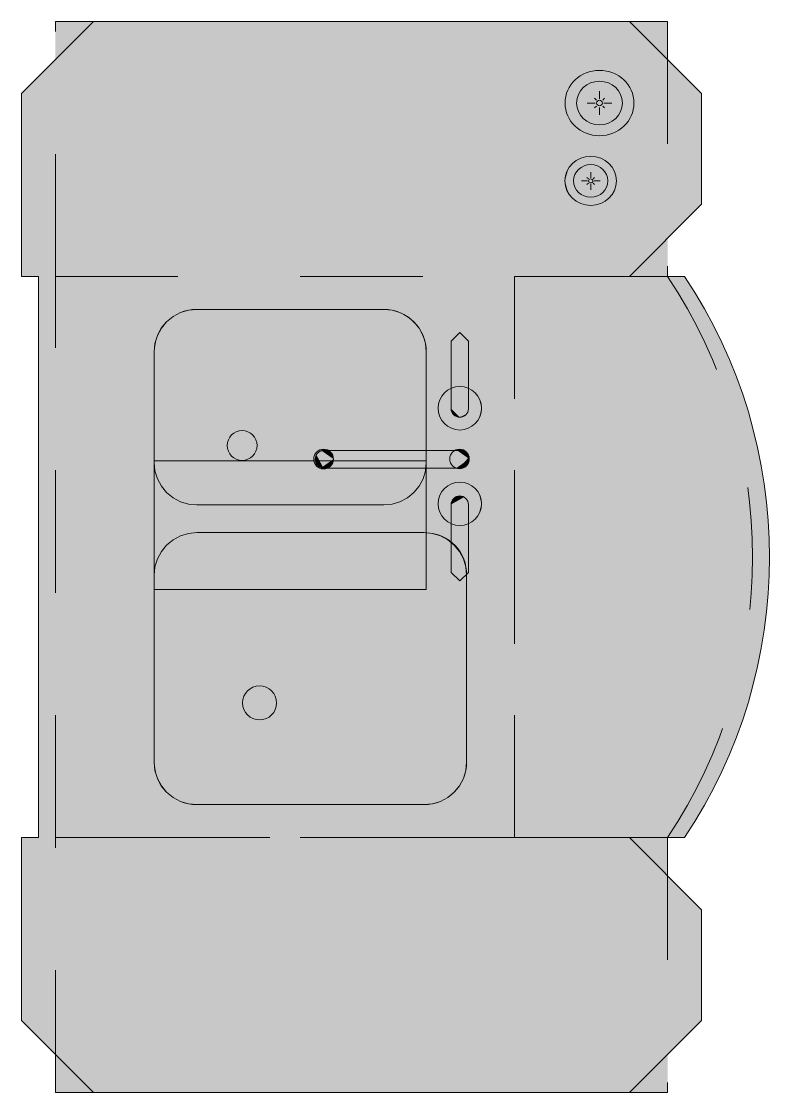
# Model space of a CAD drawing. Header units: inches. Extents: x 99 to 12024, y -5408 to 2559.
# Drawn here: x 8695.2 to 8739.2, y -4628.7 to -4565.7 of the extents above; entities that cross this region are included whole.
import ezdxf

# ---------------------------------------------------------------- set-up
doc = ezdxf.new("R2010")
doc.units = ezdxf.units.IN
doc.header["$LTSCALE"] = 96
doc.header["$MEASUREMENT"] = 0
doc.linetypes.add('Dot', pattern=[0.15, 0.075, -0.075])
for name, color, linetype, lineweight, true_color in [('Cabinets_  Base', 7, 'Dot', 5, 0xd4b6b5), ('Cabinets_ Countertops', 7, 'Continuous', 5, 0x804040), ('CAD_  Default', 7, 'Continuous', 18, 0x000000), ('Furniture_ Interior', 7, 'Continuous', 25, 0x8080c0)]:
    doc.layers.add(name, color=color, linetype=linetype, lineweight=lineweight, true_color=true_color)
doc.layers.add('Fixtures_ Interior', color=231, linetype='Continuous', lineweight=0)

# ---------------------------------------------------------------- blocks, each defined once
blk = doc.blocks.new('Plumbing_Sinks_Kitchen Sinks_With Fixtures_Undermount_Offset 32_ (undermount)')
at = {"layer": 'Fixtures_ Interior', "color": 17, "lineweight": 0, "true_color": 0x804040, "transparency": 33554687}
for points in [[(-14.372, 1.543), (-14.514, 2.012), (-14.563, 2.5), (-14.563, 15.875), (-14.514, 16.363), (-14.372, 16.832), (-14.141, 17.264), (-13.83, 17.643), (-13.451, 17.954), (-13.019, 18.185), (-12.55, 18.327), (-12.062, 18.375), (-1.062, 18.375), (-0.575, 18.327), (-0.106, 18.185), (0.326, 17.954), (0.705, 17.643), (1.016, 17.264), (1.247, 16.832), (1.389, 16.363), (1.438, 15.875), (1.438, 2.5), (1.389, 2.012), (1.247, 1.543), (1.016, 1.111), (0.705, 0.732), (0.326, 0.421), (-0.106, 0.19), (-0.575, 0.048), (-1.062, 0), (-12.062, 0), (-12.55, 0.048), (-13.019, 0.19), (-13.451, 0.421), (-13.83, 0.732), (-14.141, 1.111)], [(5.656, 15.992), (5.656, 0), (-1.912, 0), (-1.912, 15.992)], [(3.795, 0.732), (3.484, 1.111), (3.253, 1.543), (3.111, 2.012), (3.063, 2.5), (3.063, 13.5), (3.111, 13.988), (3.253, 14.457), (3.484, 14.889), (3.795, 15.268), (4.174, 15.579), (4.606, 15.81), (5.075, 15.952), (5.563, 16), (12.062, 16), (12.55, 15.952), (13.019, 15.81), (13.451, 15.579), (13.83, 15.268), (14.141, 14.889), (14.372, 14.457), (14.514, 13.988), (14.563, 13.5), (14.563, 2.5), (14.514, 2.012), (14.372, 1.543), (14.141, 1.111), (13.83, 0.732), (13.451, 0.421), (13.019, 0.19), (12.55, 0.048), (12.062, 0), (5.563, 0), (5.075, 0.048), (4.606, 0.19), (4.174, 0.421)]]:
    blk.add_lwpolyline(points, close=True, dxfattribs=at)
for points in [[(3.09, 18.487, -0.983051), (3.09, 17.462), (-0.906, 17.462), (-1.393, 17.984), (-0.906, 18.487)], [(5.228, 17.897, -1.1), (6.27, 17.897), (6.27, 9.957, -0.933333), (5.228, 9.957)], [(12.703, 18.487), (13.207, 17.984), (12.703, 17.462), (8.724, 17.462, -0.983051), (8.724, 18.487)]]:
    blk.add_lwpolyline(points, format="xyb", close=True, dxfattribs=at)
for centre, radius in [((3.133, 17.975), 1.277), ((8.75, 17.975), 1.281), ((5.766, 17.958), 0.575), ((5.758, 9.966), 0.582), ((-8.582, 6.198), 1), ((6.559, 5.172), 0.875)]:
    blk.add_circle(centre, radius, dxfattribs=at)
at = {"layer": 'Fixtures_ Interior', "color": 7, "lineweight": 0, "true_color": 0xffffff, "transparency": 33554687}
for points in [[(3.133, 19.252), (1.933, 18.412), (1.856, 17.975), (1.876, 18.197)], [(3.133, 19.252), (1.856, 17.975), (1.933, 17.538), (1.876, 17.753)], [(3.133, 19.252), (2.155, 18.796), (1.933, 18.412), (2.027, 18.613)], [(3.133, 19.252), (1.933, 17.538), (2.155, 17.154), (2.027, 17.336)], [(3.133, 19.252), (2.495, 19.081), (2.155, 18.796), (2.312, 18.953)], [(3.133, 19.252), (2.155, 17.154), (2.495, 16.869), (2.312, 16.997)], [(3.133, 19.252), (2.911, 19.232), (2.495, 19.081), (2.696, 19.175)], [(3.133, 19.252), (2.495, 16.869), (2.911, 16.717), (2.696, 16.775)], [(3.133, 19.252), (2.911, 16.717), (3.355, 16.717), (3.133, 16.698)], [(3.133, 19.252), (3.355, 16.717), (3.772, 16.869), (3.57, 16.775)], [(3.133, 19.252), (3.772, 16.869), (4.111, 17.154), (3.954, 16.997)], [(3.133, 19.252), (4.111, 17.154), (4.333, 17.538), (4.239, 17.336)], [(3.133, 19.252), (4.333, 17.538), (4.41, 17.975), (4.391, 17.753)], [(3.133, 19.252), (4.41, 17.975), (4.333, 18.412), (4.391, 18.197)], [(3.133, 19.252), (4.333, 18.412), (4.111, 18.796), (4.239, 18.613)], [(3.133, 19.252), (4.111, 18.796), (3.772, 19.081), (3.954, 18.953)], [(3.133, 19.252), (3.772, 19.081), (3.355, 19.232), (3.57, 19.175)], [(8.75, 19.255), (7.547, 18.413), (7.47, 17.975), (7.489, 18.197)], [(8.75, 19.255), (7.47, 17.975), (7.547, 17.537), (7.489, 17.753)], [(8.75, 19.255), (7.769, 18.798), (7.547, 18.413), (7.641, 18.615)], [(8.75, 19.255), (7.547, 17.537), (7.769, 17.152), (7.641, 17.335)], [(8.75, 19.255), (8.11, 19.084), (7.769, 18.798), (7.927, 18.956)], [(8.75, 19.255), (7.769, 17.152), (8.11, 16.866), (7.927, 16.994)], [(8.75, 19.255), (8.528, 19.236), (8.11, 19.084), (8.312, 19.178)], [(8.75, 19.255), (8.11, 16.866), (8.528, 16.714), (8.312, 16.772)], [(8.75, 19.255), (8.528, 16.714), (8.973, 16.714), (8.75, 16.694)], [(8.75, 19.255), (8.973, 16.714), (9.391, 16.866), (9.188, 16.772)], [(8.75, 19.255), (9.391, 16.866), (9.731, 17.152), (9.573, 16.994)], [(8.75, 19.255), (9.731, 17.152), (9.954, 17.537), (9.859, 17.335)], [(8.75, 19.255), (9.954, 17.537), (10.031, 17.975), (10.011, 17.753)], [(8.75, 19.255), (10.031, 17.975), (9.954, 18.413), (10.011, 18.197)], [(8.75, 19.255), (9.954, 18.413), (9.731, 18.798), (9.859, 18.615)], [(8.75, 19.255), (9.731, 18.798), (9.391, 19.084), (9.573, 18.956)], [(8.75, 19.255), (9.391, 19.084), (8.973, 19.236), (9.188, 19.178)], [(-12.062, 18.375), (-1.062, 18.375), (-12.062, 18.375), (-14.563, 15.875)], [(-1.062, 18.375), (1.438, 15.875), (-1.062, 18.375), (-14.563, 15.875)], [(-14.563, 15.875), (-13.019, 18.185), (-14.563, 15.875), (-12.062, 18.375)], [(-13.019, 18.185), (-12.55, 18.327), (-13.019, 18.185), (-12.062, 18.375)], [(-0.906, 17.462), (-1.393, 17.984), (-0.906, 17.462), (-0.906, 18.487)], [(-1.062, 18.375), (-0.575, 18.327), (-1.062, 18.375), (0.705, 17.643)], [(-1.062, 18.375), (0.705, 17.643), (-1.062, 18.375), (1.016, 17.264)], [(1.016, 17.264), (1.438, 15.875), (1.016, 17.264), (-1.062, 18.375)], [(3.09, 18.487), (3.09, 17.462), (3.09, 18.487), (-0.906, 17.462)], [(-0.906, 18.487), (3.09, 18.487), (-0.906, 18.487), (-0.906, 17.462)], [(-0.575, 18.327), (-0.106, 18.185), (-0.575, 18.327), (0.705, 17.643)], [(3.148, 18.483), (3.09, 17.462), (3.148, 18.483), (3.09, 18.487)], [(3.277, 18.448), (3.09, 17.462), (3.277, 18.448), (3.148, 18.483)], [(3.337, 18.419), (3.09, 17.462), (3.337, 18.419), (3.277, 18.448)], [(3.393, 18.382), (3.09, 17.462), (3.393, 18.382), (3.337, 18.419)], [(3.443, 18.337), (3.09, 17.462), (3.443, 18.337), (3.393, 18.382)], [(3.488, 18.287), (3.09, 17.462), (3.488, 18.287), (3.443, 18.337)], [(3.488, 18.287), (3.525, 18.231), (3.488, 18.287), (3.09, 17.462)], [(3.148, 18.483), (3.214, 18.47), (3.148, 18.483), (3.277, 18.448)], [(5.766, 18.532), (5.226, 18.154), (5.191, 17.958), (5.2, 18.057)], [(5.766, 18.532), (5.191, 17.958), (5.226, 17.761), (5.2, 17.858)], [(5.766, 18.532), (5.326, 18.327), (5.226, 18.154), (5.268, 18.245)], [(5.766, 18.532), (5.226, 17.761), (5.326, 17.588), (5.268, 17.67)], [(5.228, 17.897), (5.614, 18.452), (5.228, 17.897), (5.681, 18.466)], [(5.228, 17.897), (5.681, 18.466), (5.228, 17.897), (5.817, 18.466)], [(5.817, 18.466), (6.273, 17.946), (5.817, 18.466), (5.228, 17.897)], [(5.296, 18.208), (5.614, 18.452), (5.296, 18.208), (5.228, 17.897)], [(5.334, 18.265), (5.614, 18.452), (5.334, 18.265), (5.296, 18.208)], [(5.766, 18.532), (5.479, 18.455), (5.326, 18.327), (5.397, 18.398)], [(5.766, 18.532), (5.326, 17.588), (5.479, 17.46), (5.397, 17.517)], [(5.334, 18.265), (5.43, 18.362), (5.334, 18.265), (5.614, 18.452)], [(5.334, 18.265), (5.379, 18.317), (5.334, 18.265), (5.43, 18.362)], [(5.487, 18.4), (5.614, 18.452), (5.487, 18.4), (5.43, 18.362)], [(5.766, 18.532), (5.667, 18.524), (5.479, 18.455), (5.57, 18.498)], [(5.766, 18.532), (5.479, 17.46), (5.667, 17.391), (5.57, 17.417)], [(5.549, 18.43), (5.614, 18.452), (5.549, 18.43), (5.487, 18.4)], [(5.766, 18.532), (5.667, 17.391), (5.866, 17.391), (5.766, 17.383)], [(5.681, 18.466), (5.749, 18.47), (5.681, 18.466), (5.817, 18.466)], [(5.766, 18.532), (5.866, 17.391), (6.054, 17.46), (5.963, 17.417)], [(5.766, 18.532), (6.054, 17.46), (6.207, 17.588), (6.136, 17.517)], [(5.766, 18.532), (6.207, 17.588), (6.307, 17.761), (6.264, 17.67)], [(5.766, 18.532), (6.307, 17.761), (6.341, 17.958), (6.333, 17.858)], [(5.766, 18.532), (6.341, 17.958), (6.307, 18.154), (6.333, 18.057)], [(5.766, 18.532), (6.307, 18.154), (6.207, 18.327), (6.264, 18.245)], [(5.766, 18.532), (6.207, 18.327), (6.054, 18.455), (6.136, 18.398)], [(5.766, 18.532), (6.054, 18.455), (5.866, 18.524), (5.963, 18.498)], [(5.817, 18.466), (5.885, 18.452), (5.817, 18.466), (6.068, 18.362)], [(6.068, 18.362), (6.202, 18.208), (6.068, 18.362), (5.817, 18.466)], [(5.817, 18.466), (6.202, 18.208), (5.817, 18.466), (6.233, 18.147)], [(6.233, 18.147), (6.273, 17.946), (6.233, 18.147), (5.817, 18.466)], [(5.949, 18.43), (6.011, 18.4), (5.949, 18.43), (5.885, 18.452)], [(5.885, 18.452), (6.011, 18.4), (5.885, 18.452), (6.068, 18.362)], [(6.068, 18.362), (6.119, 18.317), (6.068, 18.362), (6.164, 18.265)], [(6.164, 18.265), (6.202, 18.208), (6.164, 18.265), (6.068, 18.362)], [(8.22, 17.975), (8.421, 18.382), (8.22, 17.975), (8.724, 17.462)], [(8.289, 18.231), (8.421, 18.382), (8.289, 18.231), (8.22, 17.975)], [(8.289, 18.231), (8.371, 18.337), (8.289, 18.231), (8.421, 18.382)], [(8.326, 18.287), (8.371, 18.337), (8.326, 18.287), (8.289, 18.231)], [(8.537, 18.448), (8.666, 18.483), (8.537, 18.448), (8.421, 18.382)], [(8.421, 18.382), (8.666, 18.483), (8.421, 18.382), (8.724, 17.462)], [(8.421, 18.382), (8.477, 18.419), (8.421, 18.382), (8.537, 18.448)], [(8.537, 18.448), (8.6, 18.47), (8.537, 18.448), (8.666, 18.483)], [(8.724, 18.487), (8.724, 17.462), (8.724, 18.487), (8.666, 18.483)], [(12.703, 18.487), (12.703, 17.462), (12.703, 18.487), (8.724, 18.487)], [(8.724, 18.487), (12.703, 17.462), (8.724, 18.487), (8.724, 17.462)], [(13.207, 17.984), (12.703, 17.462), (13.207, 17.984), (12.703, 18.487)], [(-14.563, 15.875), (-13.83, 17.643), (-14.563, 15.875), (-13.019, 18.185)], [(-14.563, 15.875), (-14.141, 17.264), (-14.563, 15.875), (-13.83, 17.643)], [(-13.83, 17.643), (-13.451, 17.954), (-13.83, 17.643), (-13.019, 18.185)], [(0.326, 17.954), (0.705, 17.643), (0.326, 17.954), (-0.106, 18.185)], [(3.525, 18.231), (3.554, 18.171), (3.525, 18.231), (3.09, 17.462)], [(3.554, 18.171), (3.576, 18.108), (3.554, 18.171), (3.09, 17.462)], [(3.589, 18.042), (3.09, 17.462), (3.589, 18.042), (3.576, 18.108)], [(3.593, 17.975), (3.09, 17.462), (3.593, 17.975), (3.589, 18.042)], [(3.589, 17.908), (3.09, 17.462), (3.589, 17.908), (3.593, 17.975)], [(3.589, 17.908), (3.576, 17.842), (3.589, 17.908), (3.09, 17.462)], [(3.576, 17.842), (3.554, 17.779), (3.576, 17.842), (3.09, 17.462)], [(3.554, 17.779), (3.525, 17.719), (3.554, 17.779), (3.09, 17.462)], [(3.488, 17.663), (3.09, 17.462), (3.488, 17.663), (3.525, 17.719)], [(3.443, 17.612), (3.09, 17.462), (3.443, 17.612), (3.488, 17.663)], [(5.228, 17.897), (5.225, 17.946), (5.228, 17.897), (5.23, 18.015)], [(5.265, 18.147), (5.296, 18.208), (5.265, 18.147), (5.228, 17.897)], [(5.228, 17.897), (5.243, 18.082), (5.228, 17.897), (5.265, 18.147)], [(5.23, 18.015), (5.243, 18.082), (5.23, 18.015), (5.228, 17.897)], [(5.228, 17.897), (6.273, 17.946), (5.228, 17.897), (6.27, 17.897)], [(6.27, 17.897), (6.27, 9.957), (6.27, 17.897), (5.228, 17.897)], [(6.27, 9.957), (5.228, 9.957), (6.27, 9.957), (5.228, 17.897)], [(6.233, 18.147), (6.255, 18.082), (6.233, 18.147), (6.268, 18.015)], [(6.268, 18.015), (6.273, 17.946), (6.268, 18.015), (6.233, 18.147)], [(8.22, 17.975), (8.238, 18.108), (8.22, 17.975), (8.289, 18.231)], [(8.225, 18.042), (8.238, 18.108), (8.225, 18.042), (8.22, 17.975)], [(8.225, 17.908), (8.22, 17.975), (8.225, 17.908), (8.238, 17.842)], [(8.666, 17.467), (8.22, 17.975), (8.666, 17.467), (8.724, 17.462)], [(8.289, 17.719), (8.238, 17.842), (8.289, 17.719), (8.22, 17.975)], [(8.666, 17.467), (8.289, 17.719), (8.666, 17.467), (8.22, 17.975)], [(8.259, 18.171), (8.289, 18.231), (8.259, 18.171), (8.238, 18.108)], [(8.259, 17.779), (8.238, 17.842), (8.259, 17.779), (8.289, 17.719)], [(8.421, 17.568), (8.289, 17.719), (8.421, 17.568), (8.666, 17.467)], [(8.326, 17.663), (8.289, 17.719), (8.326, 17.663), (8.371, 17.612)], [(8.371, 17.612), (8.289, 17.719), (8.371, 17.612), (8.421, 17.568)], [(-14.372, 16.832), (-14.141, 17.264), (-14.372, 16.832), (-14.563, 15.875)], [(1.016, 17.264), (1.247, 16.832), (1.016, 17.264), (1.389, 16.363)], [(1.389, 16.363), (1.438, 15.875), (1.389, 16.363), (1.016, 17.264)], [(3.393, 17.568), (3.09, 17.462), (3.393, 17.568), (3.443, 17.612)], [(3.337, 17.531), (3.09, 17.462), (3.337, 17.531), (3.393, 17.568)], [(3.277, 17.501), (3.09, 17.462), (3.277, 17.501), (3.337, 17.531)], [(3.214, 17.48), (3.09, 17.462), (3.214, 17.48), (3.277, 17.501)], [(3.148, 17.467), (3.09, 17.462), (3.148, 17.467), (3.214, 17.48)], [(8.537, 17.501), (8.477, 17.531), (8.537, 17.501), (8.421, 17.568)], [(8.666, 17.467), (8.537, 17.501), (8.666, 17.467), (8.421, 17.568)], [(8.6, 17.48), (8.537, 17.501), (8.6, 17.48), (8.666, 17.467)], [(-14.563, 15.875), (-14.514, 16.363), (-14.563, 15.875), (-14.372, 16.832)], [(-14.563, 15.875), (1.438, 15.875), (-14.563, 15.875), (-14.563, 2.5)], [(-14.563, 2.5), (1.438, 15.875), (-14.563, 2.5), (1.438, 2.5)], [(-1.912, 15.992), (5.656, 15.992), (-1.912, 15.992), (5.656, 0)], [(5.656, 0), (-1.912, 0), (5.656, 0), (-1.912, 15.992)], [(5.563, 16), (12.062, 16), (5.563, 16), (3.063, 13.5)], [(12.062, 16), (14.563, 13.5), (12.062, 16), (3.063, 13.5)], [(3.063, 13.5), (4.174, 15.579), (3.063, 13.5), (5.563, 16)], [(4.174, 15.579), (5.075, 15.952), (4.174, 15.579), (5.563, 16)], [(4.606, 15.81), (5.075, 15.952), (4.606, 15.81), (4.174, 15.579)], [(12.062, 16), (12.55, 15.952), (12.062, 16), (13.451, 15.579)], [(13.451, 15.579), (14.563, 13.5), (13.451, 15.579), (12.062, 16)], [(12.55, 15.952), (13.019, 15.81), (12.55, 15.952), (13.451, 15.579)], [(3.063, 13.5), (3.795, 15.268), (3.063, 13.5), (4.174, 15.579)], [(3.484, 14.889), (3.795, 15.268), (3.484, 14.889), (3.063, 13.5)], [(13.451, 15.579), (13.83, 15.268), (13.451, 15.579), (14.141, 14.889)], [(14.141, 14.889), (14.563, 13.5), (14.141, 14.889), (13.451, 15.579)], [(3.063, 13.5), (3.253, 14.457), (3.063, 13.5), (3.484, 14.889)], [(14.141, 14.889), (14.372, 14.457), (14.141, 14.889), (14.563, 13.5)], [(3.111, 13.988), (3.253, 14.457), (3.111, 13.988), (3.063, 13.5)], [(14.514, 13.988), (14.563, 13.5), (14.514, 13.988), (14.372, 14.457)], [(3.063, 13.5), (14.563, 13.5), (3.063, 13.5), (3.063, 2.5)], [(3.063, 2.5), (14.563, 13.5), (3.063, 2.5), (14.563, 2.5)], [(5.758, 10.548), (5.211, 10.165), (5.176, 9.966), (5.185, 10.067)], [(5.758, 10.548), (5.176, 9.966), (5.211, 9.767), (5.185, 9.865)], [(5.758, 10.548), (5.312, 10.34), (5.211, 10.165), (5.254, 10.257)], [(5.758, 10.548), (5.211, 9.767), (5.312, 9.592), (5.254, 9.675)], [(5.758, 10.548), (5.467, 10.47), (5.312, 10.34), (5.384, 10.412)], [(5.758, 10.548), (5.312, 9.592), (5.467, 9.462), (5.384, 9.52)], [(5.758, 10.548), (5.657, 10.539), (5.467, 10.47), (5.559, 10.513)], [(5.758, 10.548), (5.467, 9.462), (5.657, 9.393), (5.559, 9.419)], [(5.758, 10.548), (5.657, 9.393), (5.859, 9.393), (5.758, 9.384)], [(5.758, 10.548), (5.859, 9.393), (6.049, 9.462), (5.957, 9.419)], [(5.758, 10.548), (6.049, 9.462), (6.204, 9.592), (6.132, 9.52)], [(5.758, 10.548), (6.204, 9.592), (6.305, 9.767), (6.262, 9.675)], [(5.758, 10.548), (6.305, 9.767), (6.34, 9.966), (6.331, 9.865)], [(5.758, 10.548), (6.34, 9.966), (6.305, 10.165), (6.331, 10.067)], [(5.758, 10.548), (6.305, 10.165), (6.204, 10.34), (6.262, 10.257)], [(5.758, 10.548), (6.204, 10.34), (6.049, 10.47), (6.132, 10.412)], [(5.758, 10.548), (6.049, 10.47), (5.859, 10.539), (5.957, 10.513)], [(6.27, 9.957), (6.254, 9.858), (6.27, 9.957), (5.228, 9.957)], [(6.164, 9.675), (5.228, 9.957), (6.164, 9.675), (6.201, 9.732)], [(6.01, 9.541), (5.228, 9.957), (6.01, 9.541), (6.118, 9.624)], [(6.118, 9.624), (5.228, 9.957), (6.118, 9.624), (6.164, 9.675)], [(5.949, 9.51), (5.817, 9.475), (5.949, 9.51), (5.228, 9.957)], [(6.01, 9.541), (5.949, 9.51), (6.01, 9.541), (5.228, 9.957)], [(5.681, 9.475), (5.614, 9.488), (5.681, 9.475), (5.228, 9.957)], [(5.749, 9.471), (5.681, 9.475), (5.749, 9.471), (5.228, 9.957)], [(5.817, 9.475), (5.749, 9.471), (5.817, 9.475), (5.228, 9.957)], [(5.549, 9.51), (5.488, 9.541), (5.549, 9.51), (5.228, 9.957)], [(5.614, 9.488), (5.549, 9.51), (5.614, 9.488), (5.228, 9.957)], [(5.431, 9.579), (5.228, 9.957), (5.431, 9.579), (5.488, 9.541)], [(5.335, 9.675), (5.228, 9.957), (5.335, 9.675), (5.38, 9.624)], [(5.38, 9.624), (5.228, 9.957), (5.38, 9.624), (5.431, 9.579)], [(5.266, 9.793), (5.228, 9.957), (5.266, 9.793), (5.297, 9.732)], [(5.297, 9.732), (5.228, 9.957), (5.297, 9.732), (5.335, 9.675)], [(6.232, 9.793), (6.201, 9.732), (6.232, 9.793), (5.228, 9.957)], [(6.254, 9.858), (6.232, 9.793), (6.254, 9.858), (5.228, 9.957)], [(5.231, 9.925), (5.228, 9.957), (5.231, 9.925), (5.244, 9.858)], [(5.244, 9.858), (5.228, 9.957), (5.244, 9.858), (5.266, 9.793)], [(5.949, 9.51), (5.884, 9.488), (5.949, 9.51), (5.817, 9.475)], [(6.067, 9.579), (6.01, 9.541), (6.067, 9.579), (6.118, 9.624)], [(6.267, 9.925), (6.254, 9.858), (6.267, 9.925), (6.27, 9.957)], [(1.438, 2.5), (-12.062, 0), (1.438, 2.5), (-14.563, 2.5)], [(-14.514, 2.012), (-14.563, 2.5), (-14.514, 2.012), (-14.372, 1.543)], [(-14.372, 1.543), (-14.563, 2.5), (-14.372, 1.543), (-14.141, 1.111)], [(-14.563, 2.5), (-12.062, 0), (-14.563, 2.5), (-13.019, 0.19)], [(-14.141, 1.111), (-14.563, 2.5), (-14.141, 1.111), (-13.019, 0.19)], [(-1.062, 0), (-12.062, 0), (-1.062, 0), (1.438, 2.5)], [(1.438, 2.5), (-0.106, 0.19), (1.438, 2.5), (-1.062, 0)], [(1.438, 2.5), (1.389, 2.012), (1.438, 2.5), (-0.106, 0.19)], [(1.389, 2.012), (1.016, 1.111), (1.389, 2.012), (-0.106, 0.19)], [(1.247, 1.543), (1.016, 1.111), (1.247, 1.543), (1.389, 2.012)], [(3.063, 2.5), (14.563, 2.5), (3.063, 2.5), (12.062, 0)], [(12.062, 0), (5.563, 0), (12.062, 0), (3.063, 2.5)], [(3.111, 2.012), (3.063, 2.5), (3.111, 2.012), (3.253, 1.543)], [(3.253, 1.543), (3.063, 2.5), (3.253, 1.543), (3.484, 1.111)], [(3.484, 1.111), (3.063, 2.5), (3.484, 1.111), (4.606, 0.19)], [(5.563, 0), (4.606, 0.19), (5.563, 0), (3.063, 2.5)], [(14.563, 2.5), (13.019, 0.19), (14.563, 2.5), (12.062, 0)], [(14.141, 1.111), (13.019, 0.19), (14.141, 1.111), (14.563, 2.5)], [(14.563, 2.5), (14.372, 1.543), (14.563, 2.5), (14.141, 1.111)], [(14.514, 2.012), (14.372, 1.543), (14.514, 2.012), (14.563, 2.5)], [(-13.019, 0.19), (-13.83, 0.732), (-13.019, 0.19), (-14.141, 1.111)], [(-13.451, 0.421), (-13.83, 0.732), (-13.451, 0.421), (-13.019, 0.19)], [(1.016, 1.111), (0.705, 0.732), (1.016, 1.111), (-0.106, 0.19)], [(0.705, 0.732), (0.326, 0.421), (0.705, 0.732), (-0.106, 0.19)], [(3.795, 0.732), (3.484, 1.111), (3.795, 0.732), (4.606, 0.19)], [(3.795, 0.732), (4.606, 0.19), (3.795, 0.732), (4.174, 0.421)], [(13.83, 0.732), (13.019, 0.19), (13.83, 0.732), (14.141, 1.111)], [(13.451, 0.421), (13.019, 0.19), (13.451, 0.421), (13.83, 0.732)], [(-12.55, 0.048), (-13.019, 0.19), (-12.55, 0.048), (-12.062, 0)], [(-0.106, 0.19), (-0.575, 0.048), (-0.106, 0.19), (-1.062, 0)], [(5.075, 0.048), (4.606, 0.19), (5.075, 0.048), (5.563, 0)], [(13.019, 0.19), (12.55, 0.048), (13.019, 0.19), (12.062, 0)]]:
    blk.add_solid(points, dxfattribs=at)
blk = doc.blocks.new('-K&B ToolKit- Furniture_Candles_Intricate Candlestick')
at = {"layer": 'Furniture_ Interior', "color": 163, "lineweight": 0, "true_color": 0x8080c0, "transparency": 33554687}
for p, q in [((0.003, 1.701), (0.003, 1.411)), ((-0.45, 1.249), (-0.16, 1.249)), ((-0.182, 1.433), (-0.113, 1.364)), ((0.188, 1.433), (0.118, 1.364)), ((0.455, 1.249), (0.166, 1.249)), ((-0.182, 1.064), (-0.113, 1.133)), ((0.003, 0.796), (0.003, 1.086)), ((0.188, 1.064), (0.118, 1.133))]:
    blk.add_line(p, q, dxfattribs=at)
for centre, radius in [((0, 1.25), 1.25), ((-0.001, 1.249), 0.833), ((-0.001, 1.249), 0.104)]:
    blk.add_circle(centre, radius, dxfattribs=at)
at = {"layer": 'Furniture_ Interior', "color": 7, "lineweight": 0, "true_color": 0xffffff, "transparency": 33554687}
for points in [[(0, 2.5), (-1.175, 1.678), (-1.25, 1.25), (-1.231, 1.467)], [(0, 2.5), (-1.25, 1.25), (-1.175, 0.822), (-1.231, 1.033)], [(0, 2.5), (-0.958, 2.053), (-1.175, 1.678), (-1.083, 1.875)], [(0, 2.5), (-1.175, 0.822), (-0.958, 0.447), (-1.083, 0.625)], [(0, 2.5), (-0.625, 2.333), (-0.958, 2.053), (-0.803, 2.208)], [(0, 2.5), (-0.958, 0.447), (-0.625, 0.167), (-0.803, 0.292)], [(0, 2.5), (-0.217, 2.481), (-0.625, 2.333), (-0.428, 2.425)], [(0, 2.5), (-0.625, 0.167), (-0.217, 0.019), (-0.428, 0.075)], [(0, 2.5), (-0.217, 0.019), (0.217, 0.019), (0, 0)], [(0, 2.5), (0.217, 0.019), (0.625, 0.167), (0.428, 0.075)], [(0, 2.5), (0.625, 0.167), (0.958, 0.447), (0.803, 0.292)], [(0, 2.5), (0.958, 0.447), (1.175, 0.822), (1.083, 0.625)], [(0, 2.5), (1.175, 0.822), (1.25, 1.25), (1.231, 1.033)], [(0, 2.5), (1.25, 1.25), (1.175, 1.678), (1.231, 1.467)], [(0, 2.5), (1.175, 1.678), (0.958, 2.053), (1.083, 1.875)], [(0, 2.5), (0.958, 2.053), (0.625, 2.333), (0.803, 2.208)], [(0, 2.5), (0.625, 2.333), (0.217, 2.481), (0.428, 2.425)]]:
    blk.add_solid(points, dxfattribs=at)

msp = doc.modelspace()

# ---------------------------------------------------------------- linework, layer by layer
at = {"layer": 'Cabinets_  Base', "transparency": 33554687}
for p, q in [((8697.245, -4580.725), (8697.245, -4565.725)), ((8697.245, -4565.725), (8733.245, -4565.725)), ((8733.245, -4565.725), (8733.245, -4580.725)), ((8733.245, -4580.725), (8697.245, -4580.725)), ((8697.245, -4613.725), (8697.245, -4580.725)), ((8697.245, -4580.725), (8724.245, -4580.725)), ((8724.245, -4580.725), (8733.245, -4580.725)), ((8724.245, -4613.725), (8724.245, -4580.725)), ((8733.245, -4580.725), (8724.245, -4580.725)), ((8724.245, -4580.725), (8724.245, -4613.725)), ((8724.245, -4613.725), (8697.245, -4613.725)), ((8697.245, -4628.725), (8697.245, -4613.725)), ((8697.245, -4613.725), (8733.245, -4613.725)), ((8733.245, -4613.725), (8724.245, -4613.725)), ((8724.245, -4613.725), (8733.245, -4613.725)), ((8733.245, -4613.725), (8733.245, -4628.725)), ((8733.245, -4628.725), (8697.245, -4628.725))]:
    msp.add_line(p, q, dxfattribs=at)
for points in [[(8697.245, -4580.725), (8697.245, -4565.725), (8733.245, -4565.725), (8733.245, -4580.725)], [(8724.245, -4580.725), (8724.245, -4613.725), (8697.245, -4613.725), (8697.245, -4580.725)], [(8697.245, -4628.725), (8697.245, -4613.725), (8733.245, -4613.725), (8733.245, -4628.725)]]:
    msp.add_lwpolyline(points, close=True, dxfattribs=at)
msp.add_lwpolyline([(8724.245, -4613.725), (8724.245, -4580.725), (8733.245, -4580.725, -0.30303), (8733.245, -4613.725)], format="xyb", close=True, dxfattribs=at)
msp.add_arc((8708.52, -4597.225), 29.725, 326.2832, 33.7168, dxfattribs=at)
at = {"layer": 'Cabinets_  Base', "color": 252, "true_color": 0x949494, "transparency": 33554623}
for points in [[(8697.245, -4565.725), (8733.245, -4565.725), (8697.245, -4565.725), (8697.245, -4580.725)], [(8697.245, -4580.725), (8733.245, -4565.725), (8697.245, -4580.725), (8733.245, -4580.725)], [(8697.245, -4580.725), (8724.245, -4580.725), (8697.245, -4580.725), (8724.245, -4613.725)], [(8697.245, -4580.725), (8724.245, -4613.725), (8697.245, -4580.725), (8697.245, -4613.725)], [(8724.245, -4580.725), (8733.245, -4580.725), (8724.245, -4580.725), (8734.263, -4582.362)], [(8734.263, -4582.362), (8735.983, -4585.849), (8734.263, -4582.362), (8724.245, -4580.725)], [(8724.245, -4580.725), (8735.983, -4585.849), (8724.245, -4580.725), (8737.233, -4589.531)], [(8737.233, -4589.531), (8737.991, -4593.345), (8737.233, -4589.531), (8724.245, -4580.725)], [(8724.245, -4580.725), (8737.991, -4593.345), (8724.245, -4580.725), (8738.245, -4597.225)], [(8724.245, -4613.725), (8724.245, -4580.725), (8724.245, -4613.725), (8738.245, -4597.225)], [(8738.245, -4597.225), (8737.991, -4601.105), (8738.245, -4597.225), (8724.245, -4613.725)], [(8724.245, -4613.725), (8737.991, -4601.105), (8724.245, -4613.725), (8737.233, -4604.918)], [(8737.233, -4604.918), (8735.983, -4608.6), (8737.233, -4604.918), (8724.245, -4613.725)], [(8724.245, -4613.725), (8735.983, -4608.6), (8724.245, -4613.725), (8734.263, -4612.087)], [(8733.245, -4613.725), (8724.245, -4613.725), (8733.245, -4613.725), (8734.263, -4612.087)], [(8697.245, -4613.725), (8733.245, -4613.725), (8697.245, -4613.725), (8697.245, -4628.725)], [(8697.245, -4628.725), (8733.245, -4613.725), (8697.245, -4628.725), (8733.245, -4628.725)]]:
    msp.add_solid(points, dxfattribs=at)
at = {"layer": 'Cabinets_ Countertops', "transparency": 33554687}
for points in [[(8731.003, -4613.725), (8735.245, -4617.967), (8735.245, -4624.482), (8731.003, -4628.725), (8699.488, -4628.725), (8695.245, -4624.482), (8695.245, -4613.725), (8696.245, -4613.725), (8696.245, -4580.725), (8695.245, -4580.725), (8695.245, -4569.967), (8699.488, -4565.725), (8731.003, -4565.725), (8735.245, -4569.967), (8735.245, -4576.482), (8731.003, -4580.725), (8734.249, -4580.725, -0.302831), (8734.249, -4613.725)], [(8721.428, -4598.287, 0.414214), (8719.045, -4595.799), (8719.053, -4585.162, 0.414214), (8716.553, -4582.662), (8705.553, -4582.662, 0.414214), (8703.053, -4585.162), (8703.053, -4609.287, 0.414214), (8705.553, -4611.787), (8718.928, -4611.787, 0.414214), (8721.428, -4609.287)]]:
    msp.add_lwpolyline(points, format="xyb", close=True, dxfattribs=at)
at = {"layer": 'CAD_  Default', "transparency": 33554687}
for points in [[(8731.003, -4613.725), (8735.245, -4617.967), (8735.245, -4624.482), (8731.003, -4628.725), (8699.488, -4628.725), (8695.245, -4624.482), (8695.245, -4613.725), (8696.245, -4613.725), (8696.245, -4580.725), (8695.245, -4580.725), (8695.245, -4569.967), (8699.488, -4565.725), (8731.003, -4565.725), (8735.245, -4569.967), (8735.245, -4576.482), (8731.003, -4580.725), (8734.249, -4580.725, -0.302831), (8734.249, -4613.725)], [(8721.428, -4598.287, 0.414214), (8719.045, -4595.799), (8719.053, -4585.162, 0.414214), (8716.553, -4582.662), (8705.553, -4582.662, 0.414214), (8703.053, -4585.162), (8703.053, -4609.287, 0.414214), (8705.553, -4611.787), (8718.928, -4611.787, 0.414214), (8721.428, -4609.287)]]:
    msp.add_lwpolyline(points, format="xyb", close=True, dxfattribs=at)
at = {"layer": 'CAD_  Default', "color": 252, "true_color": 0x949494, "transparency": 33554623}
for points in [[(8695.245, -4569.967), (8699.488, -4565.725), (8695.245, -4569.967), (8705.226, -4582.684)], [(8731.003, -4565.725), (8716.553, -4582.662), (8731.003, -4565.725), (8699.488, -4565.725)], [(8699.488, -4565.725), (8716.553, -4582.662), (8699.488, -4565.725), (8705.553, -4582.662)], [(8699.488, -4565.725), (8705.553, -4582.662), (8699.488, -4565.725), (8705.226, -4582.684)], [(8716.879, -4582.684), (8716.553, -4582.662), (8716.879, -4582.684), (8731.003, -4565.725)], [(8731.003, -4565.725), (8717.2, -4582.747), (8731.003, -4565.725), (8716.879, -4582.684)], [(8717.509, -4582.853), (8717.2, -4582.747), (8717.509, -4582.853), (8731.003, -4565.725)], [(8731.003, -4565.725), (8717.803, -4582.997), (8731.003, -4565.725), (8717.509, -4582.853)], [(8731.003, -4580.725), (8717.803, -4582.997), (8731.003, -4580.725), (8731.003, -4565.725)], [(8735.245, -4569.967), (8735.245, -4576.482), (8735.245, -4569.967), (8731.003, -4565.725)], [(8735.245, -4576.482), (8731.003, -4580.725), (8735.245, -4576.482), (8731.003, -4565.725)], [(8695.245, -4580.725), (8695.245, -4569.967), (8695.245, -4580.725), (8696.245, -4580.725)], [(8705.226, -4582.684), (8704.905, -4582.747), (8705.226, -4582.684), (8695.245, -4569.967)], [(8695.245, -4569.967), (8704.905, -4582.747), (8695.245, -4569.967), (8696.245, -4580.725)], [(8696.245, -4580.725), (8704.905, -4582.747), (8696.245, -4580.725), (8704.596, -4582.853)], [(8704.596, -4582.853), (8704.303, -4582.997), (8704.596, -4582.853), (8696.245, -4580.725)], [(8696.245, -4580.725), (8704.303, -4582.997), (8696.245, -4580.725), (8704.031, -4583.179)], [(8696.245, -4580.725), (8704.031, -4583.179), (8696.245, -4580.725), (8703.785, -4583.394)], [(8703.785, -4583.394), (8703.569, -4583.64), (8703.785, -4583.394), (8696.245, -4580.725)], [(8703.569, -4583.64), (8696.245, -4581.293), (8703.569, -4583.64), (8696.245, -4580.725)], [(8718.074, -4583.179), (8717.803, -4582.997), (8718.074, -4583.179), (8731.003, -4580.725)], [(8731.003, -4580.725), (8718.32, -4583.394), (8731.003, -4580.725), (8718.074, -4583.179)], [(8718.536, -4583.64), (8718.32, -4583.394), (8718.536, -4583.64), (8731.003, -4580.725)], [(8731.003, -4580.725), (8718.718, -4583.912), (8731.003, -4580.725), (8718.536, -4583.64)], [(8718.862, -4584.206), (8718.718, -4583.912), (8718.862, -4584.206), (8731.003, -4580.725)], [(8731.003, -4580.725), (8718.967, -4584.515), (8731.003, -4580.725), (8718.862, -4584.206)], [(8719.031, -4584.836), (8718.967, -4584.515), (8719.031, -4584.836), (8731.003, -4580.725)], [(8731.003, -4580.725), (8719.053, -4585.162), (8731.003, -4580.725), (8719.031, -4584.836)], [(8731.003, -4580.725), (8720.715, -4596.512), (8731.003, -4580.725), (8719.053, -4585.162)], [(8731.003, -4580.725), (8737.674, -4587.684), (8731.003, -4580.725), (8720.715, -4596.512)], [(8736.802, -4585.419), (8737.674, -4587.684), (8736.802, -4585.419), (8731.003, -4580.725)], [(8731.003, -4580.725), (8734.249, -4580.725), (8731.003, -4580.725), (8734.52, -4581.139)], [(8734.52, -4581.139), (8735.748, -4583.232), (8734.52, -4581.139), (8731.003, -4580.725)], [(8731.003, -4580.725), (8735.748, -4583.232), (8731.003, -4580.725), (8736.802, -4585.419)], [(8703.053, -4585.162), (8696.245, -4613.156), (8703.053, -4585.162), (8696.245, -4581.293)], [(8703.387, -4583.912), (8696.245, -4581.293), (8703.387, -4583.912), (8703.569, -4583.64)], [(8703.387, -4583.912), (8703.243, -4584.206), (8703.387, -4583.912), (8696.245, -4581.293)], [(8703.138, -4584.515), (8696.245, -4581.293), (8703.138, -4584.515), (8703.243, -4584.206)], [(8703.138, -4584.515), (8703.074, -4584.836), (8703.138, -4584.515), (8696.245, -4581.293)], [(8703.053, -4585.162), (8696.245, -4581.293), (8703.053, -4585.162), (8703.074, -4584.836)], [(8703.053, -4609.287), (8696.245, -4613.156), (8703.053, -4609.287), (8703.053, -4585.162)], [(8719.045, -4595.799), (8719.053, -4585.162), (8719.045, -4595.799), (8719.31, -4595.819)], [(8720.715, -4596.512), (8720.475, -4596.302), (8720.715, -4596.512), (8719.053, -4585.162)], [(8720.21, -4596.125), (8719.053, -4585.162), (8720.21, -4596.125), (8720.475, -4596.302)], [(8720.21, -4596.125), (8719.924, -4595.984), (8720.21, -4596.125), (8719.053, -4585.162)], [(8719.622, -4595.881), (8719.053, -4585.162), (8719.622, -4595.881), (8719.924, -4595.984)], [(8719.622, -4595.881), (8719.31, -4595.819), (8719.622, -4595.881), (8719.053, -4585.162)], [(8737.674, -4587.684), (8720.925, -4596.751), (8737.674, -4587.684), (8720.715, -4596.512)], [(8738.358, -4590.013), (8720.925, -4596.751), (8738.358, -4590.013), (8737.674, -4587.684)], [(8721.102, -4597.016), (8720.925, -4596.751), (8721.102, -4597.016), (8738.358, -4590.013)], [(8738.358, -4590.013), (8721.243, -4597.302), (8738.358, -4590.013), (8721.102, -4597.016)], [(8721.243, -4597.302), (8738.358, -4590.013), (8721.243, -4597.302), (8738.85, -4592.39)], [(8721.345, -4597.604), (8721.243, -4597.302), (8721.345, -4597.604), (8738.85, -4592.39)], [(8721.345, -4597.604), (8738.85, -4592.39), (8721.345, -4597.604), (8739.146, -4594.799)], [(8721.407, -4597.916), (8721.345, -4597.604), (8721.407, -4597.916), (8739.146, -4594.799)], [(8739.146, -4594.799), (8739.245, -4597.225), (8739.146, -4594.799), (8721.407, -4597.916)], [(8721.428, -4598.234), (8721.407, -4597.916), (8721.428, -4598.234), (8739.245, -4597.225)], [(8739.146, -4599.65), (8721.428, -4598.234), (8739.146, -4599.65), (8739.245, -4597.225)], [(8739.146, -4599.65), (8721.428, -4598.287), (8739.146, -4599.65), (8721.428, -4598.234)], [(8738.85, -4602.059), (8721.428, -4598.287), (8738.85, -4602.059), (8739.146, -4599.65)], [(8738.85, -4602.059), (8738.358, -4604.436), (8738.85, -4602.059), (8721.428, -4598.287)], [(8721.428, -4609.287), (8721.428, -4598.287), (8721.428, -4609.287), (8737.674, -4606.765)], [(8737.674, -4606.765), (8721.428, -4598.287), (8737.674, -4606.765), (8738.358, -4604.436)], [(8736.802, -4609.03), (8721.428, -4609.287), (8736.802, -4609.03), (8737.674, -4606.765)], [(8731.003, -4613.725), (8721.428, -4609.287), (8731.003, -4613.725), (8736.802, -4609.03)], [(8736.802, -4609.03), (8735.748, -4611.217), (8736.802, -4609.03), (8731.003, -4613.725)], [(8703.074, -4609.614), (8696.245, -4613.156), (8703.074, -4609.614), (8703.053, -4609.287)], [(8703.074, -4609.614), (8703.138, -4609.934), (8703.074, -4609.614), (8696.245, -4613.156)], [(8731.003, -4613.725), (8721.342, -4609.934), (8731.003, -4613.725), (8721.406, -4609.614)], [(8721.428, -4609.287), (8731.003, -4613.725), (8721.428, -4609.287), (8721.406, -4609.614)], [(8703.243, -4610.244), (8696.245, -4613.156), (8703.243, -4610.244), (8703.138, -4609.934)], [(8703.243, -4610.244), (8703.387, -4610.537), (8703.243, -4610.244), (8696.245, -4613.156)], [(8731.003, -4613.725), (8721.093, -4610.537), (8731.003, -4613.725), (8721.237, -4610.244)], [(8721.237, -4610.244), (8721.342, -4609.934), (8721.237, -4610.244), (8731.003, -4613.725)], [(8703.569, -4610.809), (8696.245, -4613.156), (8703.569, -4610.809), (8703.387, -4610.537)], [(8703.569, -4610.809), (8703.785, -4611.055), (8703.569, -4610.809), (8696.245, -4613.725)], [(8696.245, -4613.725), (8696.245, -4613.156), (8696.245, -4613.725), (8703.569, -4610.809)], [(8731.003, -4613.725), (8720.695, -4611.055), (8731.003, -4613.725), (8720.911, -4610.809)], [(8720.911, -4610.809), (8721.093, -4610.537), (8720.911, -4610.809), (8731.003, -4613.725)], [(8696.245, -4613.725), (8703.785, -4611.055), (8696.245, -4613.725), (8704.031, -4611.271)], [(8704.031, -4611.271), (8704.303, -4611.452), (8704.031, -4611.271), (8696.245, -4613.725)], [(8696.245, -4613.725), (8704.303, -4611.452), (8696.245, -4613.725), (8704.596, -4611.597)], [(8704.596, -4611.597), (8704.905, -4611.702), (8704.596, -4611.597), (8696.245, -4613.725)], [(8731.003, -4628.725), (8719.575, -4611.702), (8731.003, -4628.725), (8719.884, -4611.597)], [(8719.884, -4611.597), (8720.178, -4611.452), (8719.884, -4611.597), (8731.003, -4613.725)], [(8731.003, -4613.725), (8731.003, -4628.725), (8731.003, -4613.725), (8719.884, -4611.597)], [(8731.003, -4613.725), (8720.178, -4611.452), (8731.003, -4613.725), (8720.449, -4611.271)], [(8720.449, -4611.271), (8720.695, -4611.055), (8720.449, -4611.271), (8731.003, -4613.725)], [(8731.003, -4613.725), (8735.748, -4611.217), (8731.003, -4613.725), (8734.249, -4613.725)], [(8696.245, -4613.725), (8704.905, -4611.702), (8696.245, -4613.725), (8695.245, -4624.482)], [(8695.245, -4624.482), (8704.905, -4611.702), (8695.245, -4624.482), (8705.226, -4611.766)], [(8699.488, -4628.725), (8695.245, -4624.482), (8699.488, -4628.725), (8705.226, -4611.766)], [(8699.488, -4628.725), (8705.226, -4611.766), (8699.488, -4628.725), (8705.553, -4611.787)], [(8705.553, -4611.787), (8718.928, -4611.787), (8705.553, -4611.787), (8699.488, -4628.725)], [(8699.488, -4628.725), (8718.928, -4611.787), (8699.488, -4628.725), (8731.003, -4628.725)], [(8731.003, -4628.725), (8718.928, -4611.787), (8731.003, -4628.725), (8719.254, -4611.766)], [(8719.254, -4611.766), (8719.575, -4611.702), (8719.254, -4611.766), (8731.003, -4628.725)], [(8695.245, -4613.725), (8696.245, -4613.725), (8695.245, -4613.725), (8695.245, -4624.482)], [(8735.245, -4617.967), (8735.245, -4624.482), (8735.245, -4617.967), (8731.003, -4613.725)], [(8731.003, -4613.725), (8735.245, -4624.482), (8731.003, -4613.725), (8731.003, -4628.725)]]:
    msp.add_solid(points, dxfattribs=at)

# ---------------------------------------------------------------- block references
at = {"layer": 'Fixtures_ Interior', "transparency": 33554687, "xscale": -1, "rotation": 269.9999999999999}
msp.add_blockref('Plumbing_Sinks_Kitchen Sinks_With Fixtures_Undermount_Offset 32_ (undermount)', (8703.053, -4597.225), dxfattribs=at)
at = {"layer": 'Furniture_ Interior', "transparency": 33554687, "rotation": 89.99999999999993}
for p, xscale, yscale in [((8731.265, -4570.526), -1.53949499130249, 1.618720650672913), ((8730.244, -4575.106), -1.154621243476868, 1.214040517807007)]:
    msp.add_blockref('-K&B ToolKit- Furniture_Candles_Intricate Candlestick', p, dxfattribs=dict(at, xscale=xscale, yscale=yscale))

doc.saveas('drawing.dxf')
